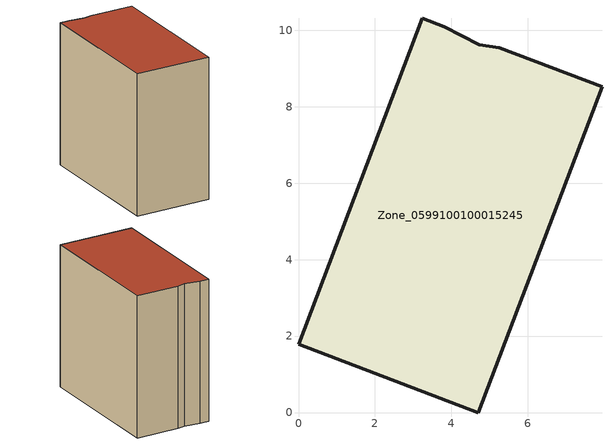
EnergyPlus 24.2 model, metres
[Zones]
Zone_0599100100015245
 floor ground (C_G): 4.7,0 0,1.78 3.24,10.31 3.81,10.1 4.73,9.62 5.25,9.54 7.94,8.52 z0
 wall outside (C_F): 7.94,8.52 5.25,9.54 4.73,9.62 3.81,10.1 3.24,10.31 0,1.78 4.7,0 7.94,8.52 z0:9.36
 roof outside (C_R): 5.25,9.54 4.73,9.62 3.81,10.1 3.24,10.31 0,1.78 4.7,0 7.94,8.52 z9.36
[BUILDING]
Pand.0599100100015245: North Axis=0; Terrain=City; Loads Convergence Tolerance Value=0.04; Temperature Convergence Tolerance Value=0.4; Solar Distribution=FullExterior; Maximum Number of Warmup Days=25; Minimum Number of Warmup Days=1
[Site:Location]
Rotterdam.The.Hague.AP_ZH_NLD Design_Conditions: Latitude=51.96; Longitude=4.45; Time Zone=1; Elevation=-4.5
[SITE:GROUNDTEMPERATURE:BUILDINGSURFACE]
18, 18, 18, 18, 18, 18, 18, 18, 18, 18, 18, 18
[MATERIAL] Thermal Absorptance=0.9; Solar Absorptance=0.7; Visible Absorptance=0.7
Name | Roughness | Thickness | Conductivity | Density | Specific Heat
G.TC.2015-2018 | MediumSmooth | 0.15 | 0.0428571 | 540 | 1210
F.TC.2015-2018 | Rough | 0.3 | 0.0666667 | 1920 | 840
R.TC.2015-2018 | MediumRough | 0.2 | 0.0333333 | 1500 | 1000
[CONSTRUCTION]
C_G: G.TC.2015-2018
C_F: F.TC.2015-2018
C_R: R.TC.2015-2018
[ZONE]
Zone_0599100100015245: Type=1; Multiplier=1; Ceiling Height=Autocalculate; Volume=Autocalculate; Floor Area=autocalculate; Part of Total Floor Area=Yes
[ZONEINFILTRATION:DESIGNFLOWRATE]
Infil_Zone_0599100100015245: Zone or ZoneList or Space or SpaceList=Zone_0599100100015245; Schedule=AlwaysOn; Design Flow Rate Calculation Method=Flow/Area; Flow Rate per Floor Area=0.0015; Constant Term Coefficient=1; Temperature Term Coefficient=0; Velocity Term Coefficient=0; Velocity Squared Term Coefficient=0
[HVACTEMPLATE:ZONE:IDEALLOADSAIRSYSTEM]
Zone_0599100100015245: Maximum Heating Supply Air Temperature=50; Minimum Cooling Supply Air Temperature=13; Maximum Heating Supply Air Humidity Ratio=0.0156; Minimum Cooling Supply Air Humidity Ratio=0.0077; Heating Limit=NoLimit; Cooling Limit=NoLimit; Dehumidification Control Type=ConstantSensibleHeatRatio; Cooling Sensible Heat Ratio=0.7; Dehumidification Setpoint=60; Humidification Control Type=None; Humidification Setpoint=30; Outdoor Air Method=None; Outdoor Air Flow Rate per Person=0.00944; Outdoor Air Flow Rate per Zone Floor Area=0; Outdoor Air Flow Rate per Zone=0; Demand Controlled Ventilation Type=None; Outdoor Air Economizer Type=NoEconomizer; Heat Recovery Type=None; Sensible Heat Recovery Effectiveness=0.7; Latent Heat Recovery Effectiveness=0.65
[ZONECONTROL:THERMOSTAT]
ThermostatControl_Zone_0599100100015245: Zone or ZoneList=Zone_0599100100015245; Control Type Schedule=DualSetpointControlType; Control 1=Thermostat_Zone_0599100100015245; Temperature Difference Between Cutout And Setpoint=0
[THERMOSTATSETPOINT:DUALSETPOINT]
Thermostat_Zone_0599100100015245: Heating Setpoint Temperature Schedule=HeatingSetpoint_Zone_0599100100015245; Cooling Setpoint Temperature Schedule=CoolingSetpoint_Zone_0599100100015245
[SCHEDULE:COMPACT]
HeatingSetpoint_Zone_0599100100015245: Through: 12/31, For: AllDays, Until: 24:00, 21
CoolingSetpoint_Zone_0599100100015245: Through: 12/31, For: AllDays, Until: 24:00, 24
DualSetpointControlType: Through: 12/31, For: AllDays, Until: 24:00, 4
AlwaysOn: Through: 12/31, For: AllDays, Until: 24:00, 1
